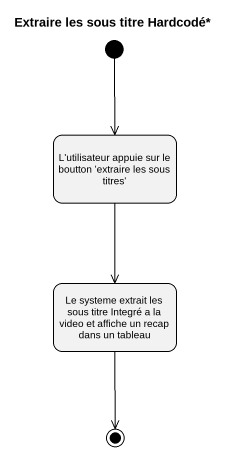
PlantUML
@startuml
title Extraire les sous titre Hardcodé*
hide empty description
state "L'utilisateur appuie sur le boutton 'extraire les sous titres'" as L_utilisateur_appuie_sur_le
state "Le systeme extrait les sous titre Integré a la video et affiche un recap dans un tableau" as Le_systeme_extrait_les_sous
[*] --> L_utilisateur_appuie_sur_le
L_utilisateur_appuie_sur_le --> Le_systeme_extrait_les_sous
Le_systeme_extrait_les_sous --> [*]
@enduml
